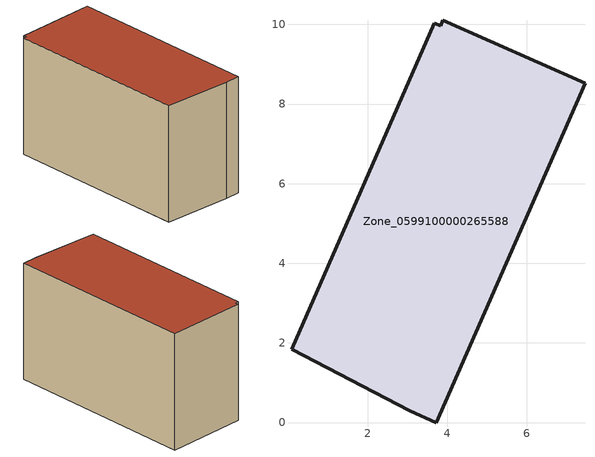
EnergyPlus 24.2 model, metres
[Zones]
Zone_0599100000265588
 floor ground (C_G): 3.89,10.1 7.46,8.53 3.72,0 3.05,0.29 0.09,1.83 3.67,10.03 3.83,9.97 z0
 wall outside (C_F): 3.67,10.03 0.09,1.83 3.05,0.29 3.72,0 7.46,8.53 3.89,10.1 3.83,9.97 3.67,10.03 z0:5.74
 roof outside (C_R): 7.46,8.53 3.89,10.1 3.83,9.97 3.67,10.03 0.09,1.83 3.05,0.29 3.72,0 z5.74
[BUILDING]
Pand.0599100000265588: North Axis=0; Terrain=City; Loads Convergence Tolerance Value=0.04; Temperature Convergence Tolerance Value=0.4; Solar Distribution=FullExterior; Maximum Number of Warmup Days=25; Minimum Number of Warmup Days=1
[Site:Location]
Rotterdam.The.Hague.AP_ZH_NLD Design_Conditions: Latitude=51.96; Longitude=4.45; Time Zone=1; Elevation=-4.5
[SITE:GROUNDTEMPERATURE:BUILDINGSURFACE]
18, 18, 18, 18, 18, 18, 18, 18, 18, 18, 18, 18
[MATERIAL] Thermal Absorptance=0.9; Solar Absorptance=0.7; Visible Absorptance=0.7
Name | Roughness | Thickness | Conductivity | Density | Specific Heat
G.TI.1946-1964 | MediumSmooth | 0.15 | 1 | 540 | 1210
F.TI.1946-1964 | Rough | 0.3 | 0.857143 | 1920 | 840
R.TI.1946-1964 | MediumRough | 0.2 | 0.277778 | 1500 | 1000
[CONSTRUCTION]
C_G: G.TI.1946-1964
C_F: F.TI.1946-1964
C_R: R.TI.1946-1964
[ZONE]
Zone_0599100000265588: Type=1; Multiplier=1; Ceiling Height=Autocalculate; Volume=Autocalculate; Floor Area=autocalculate; Part of Total Floor Area=Yes
[ZONEINFILTRATION:DESIGNFLOWRATE]
Infil_Zone_0599100000265588: Zone or ZoneList or Space or SpaceList=Zone_0599100000265588; Schedule=AlwaysOn; Design Flow Rate Calculation Method=Flow/Area; Flow Rate per Floor Area=0.003; Constant Term Coefficient=1; Temperature Term Coefficient=0; Velocity Term Coefficient=0; Velocity Squared Term Coefficient=0
[HVACTEMPLATE:ZONE:IDEALLOADSAIRSYSTEM]
Zone_0599100000265588: Maximum Heating Supply Air Temperature=50; Minimum Cooling Supply Air Temperature=13; Maximum Heating Supply Air Humidity Ratio=0.0156; Minimum Cooling Supply Air Humidity Ratio=0.0077; Heating Limit=NoLimit; Cooling Limit=NoLimit; Dehumidification Control Type=ConstantSensibleHeatRatio; Cooling Sensible Heat Ratio=0.7; Dehumidification Setpoint=60; Humidification Control Type=None; Humidification Setpoint=30; Outdoor Air Method=None; Outdoor Air Flow Rate per Person=0.00944; Outdoor Air Flow Rate per Zone Floor Area=0; Outdoor Air Flow Rate per Zone=0; Demand Controlled Ventilation Type=None; Outdoor Air Economizer Type=NoEconomizer; Heat Recovery Type=None; Sensible Heat Recovery Effectiveness=0.7; Latent Heat Recovery Effectiveness=0.65
[ZONECONTROL:THERMOSTAT]
ThermostatControl_Zone_0599100000265588: Zone or ZoneList=Zone_0599100000265588; Control Type Schedule=DualSetpointControlType; Control 1=Thermostat_Zone_0599100000265588; Temperature Difference Between Cutout And Setpoint=0
[THERMOSTATSETPOINT:DUALSETPOINT]
Thermostat_Zone_0599100000265588: Heating Setpoint Temperature Schedule=HeatingSetpoint_Zone_0599100000265588; Cooling Setpoint Temperature Schedule=CoolingSetpoint_Zone_0599100000265588
[SCHEDULE:COMPACT]
HeatingSetpoint_Zone_0599100000265588: Through: 12/31, For: AllDays, Until: 24:00, 21
CoolingSetpoint_Zone_0599100000265588: Through: 12/31, For: AllDays, Until: 24:00, 24
DualSetpointControlType: Through: 12/31, For: AllDays, Until: 24:00, 4
AlwaysOn: Through: 12/31, For: AllDays, Until: 24:00, 1
